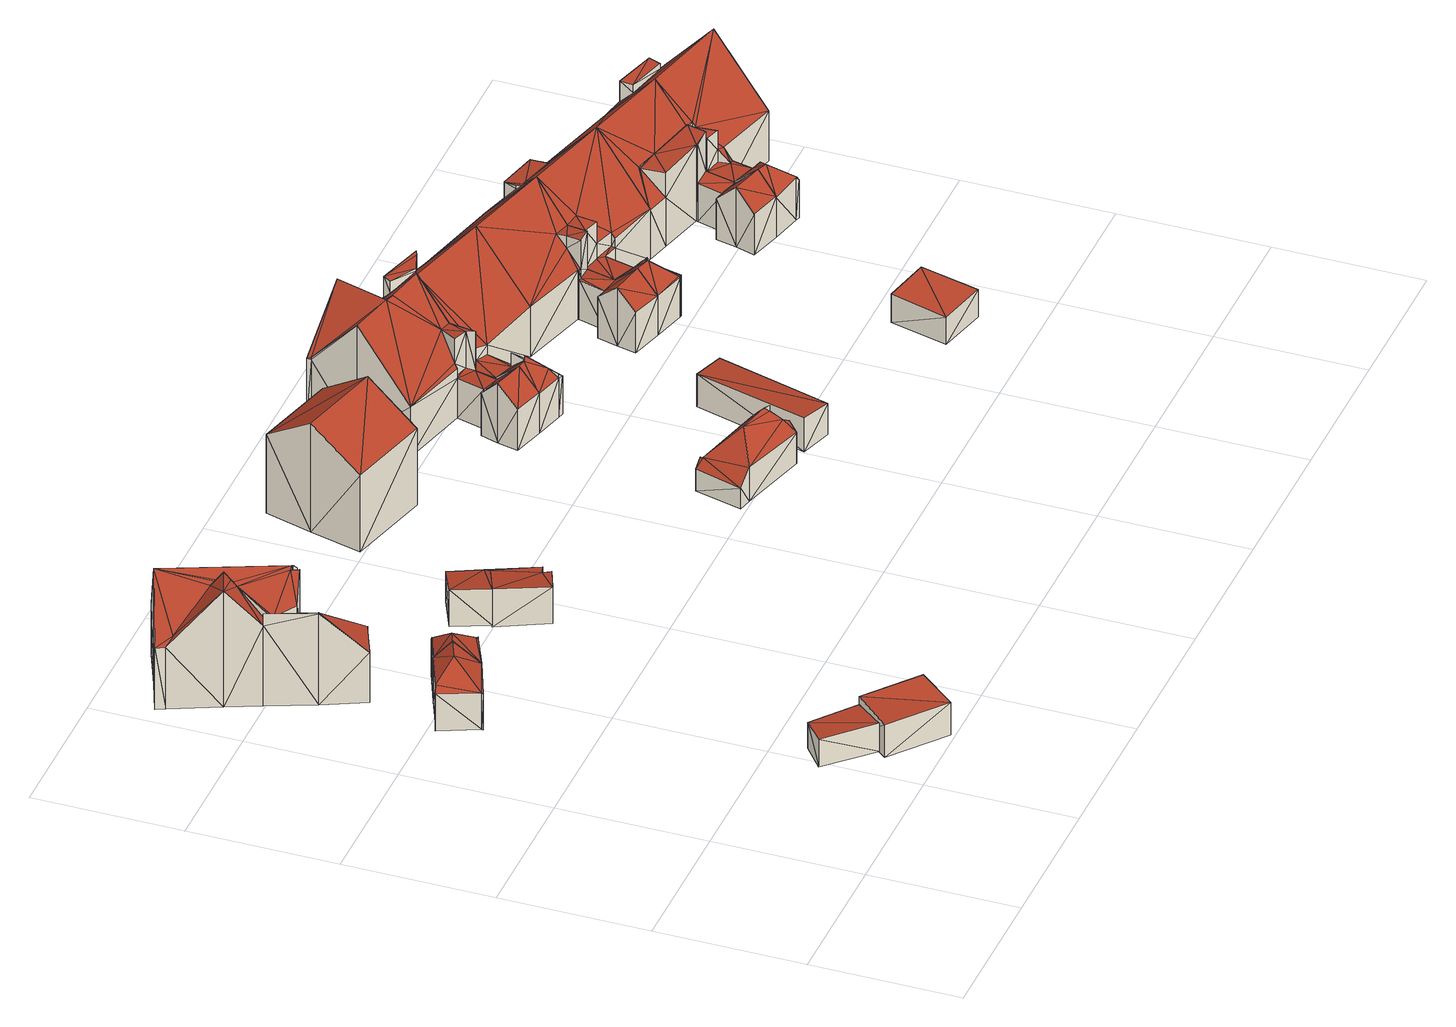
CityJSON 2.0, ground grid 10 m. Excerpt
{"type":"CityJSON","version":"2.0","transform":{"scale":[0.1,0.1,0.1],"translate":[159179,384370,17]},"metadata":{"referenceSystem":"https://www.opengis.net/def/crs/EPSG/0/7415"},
"CityObjects":{
"building1":{"type":"Building","attributes":{"oorspronkelijk_bouwjaar":1928,"status":"Pand in gebruik","geconstateerd":false,"h_maaiveld":18.36,"dak_type":"multiple horizontal","pw_datum":"2016-12-01","pw_actueel":"yes","pw_bron":"ahn3","reconstructie_methode":"tudelft3d-geoflow","versie_methode":"v21.03.1","kas_warenhuis":false,"ondergronds_type":"above ground","lod11_replace":false,"reconstruction_skipped":false},"geometry":[{"type":"Solid","lod":"2.2","boundaries":[[[[0,1,2]],[[3,0,2]],[[4,2,1]],[[5,4,1]],[[6,0,7]],[[7,0,3]],[[5,1,0]],[[6,5,0]],[[7,3,4]],[[4,3,2]],[[7,4,6]],[[6,4,5]]]],"semantics":{"surfaces":[{"type":"GroundSurface"},{"type":"WallSurface"},{"type":"RoofSurface"}],"values":[[0,0,1,1,1,1,1,1,1,1,2,2]]}}]},
"building2":{"type":"Building","attributes":{"oorspronkelijk_bouwjaar":1928,"status":"Pand in gebruik","geconstateerd":false,"h_maaiveld":18.39,"dak_type":"single horizontal","pw_datum":"2016-12-01","pw_actueel":"yes","pw_bron":"ahn3","reconstructie_methode":"tudelft3d-geoflow","versie_methode":"v21.03.1","kas_warenhuis":false,"ondergronds_type":"above ground","lod11_replace":false,"reconstruction_skipped":false},"geometry":[{"type":"Solid","lod":"2.2","boundaries":[[[[8,3,9]],[[9,3,10]],[[11,3,12]],[[12,3,8]],[[13,9,10]],[[14,13,10]],[[14,10,3]],[[11,14,3]],[[12,8,13]],[[13,8,9]],[[12,13,11]],[[11,13,14]]]],"semantics":{"surfaces":[{"type":"GroundSurface"},{"type":"WallSurface"},{"type":"RoofSurface"}],"values":[[0,0,1,1,1,1,1,1,1,1,2,2]]}}]},
"building3":{"type":"Building","attributes":{"oorspronkelijk_bouwjaar":1951,"status":"Pand in gebruik","geconstateerd":false,"h_maaiveld":18.32,"dak_type":"slanted","pw_datum":"2016-12-01","pw_actueel":"yes","pw_bron":"ahn3","reconstructie_methode":"tudelft3d-geoflow","versie_methode":"v21.03.1","kas_warenhuis":false,"ondergronds_type":"above ground","lod11_replace":false,"reconstruction_skipped":false},"geometry":[{"type":"Solid","lod":"2.2","boundaries":[[[[15,16,17]],[[18,16,19]],[[18,17,16]],[[20,17,18]],[[21,17,20]],[[22,16,23]],[[23,16,15]],[[24,17,25]],[[25,17,21]],[[26,20,18]],[[27,26,18]],[[23,15,17]],[[24,23,17]],[[28,19,22]],[[22,19,16]],[[25,21,20]],[[26,25,20]],[[27,18,28]],[[28,18,19]],[[25,26,24]],[[24,26,29]],[[29,26,27]],[[24,29,22]],[[23,24,22]],[[22,29,28]],[[28,29,27]]]],"semantics":{"surfaces":[{"type":"GroundSurface"},{"type":"WallSurface"},{"type":"RoofSurface"}],"values":[[0,0,0,0,0,1,1,1,1,1,1,1,1,1,1,1,1,1,1,2,2,2,2,2,2,2]]}}]},
"building4":{"type":"Building","attributes":{"oorspronkelijk_bouwjaar":1928,"status":"Pand in gebruik","geconstateerd":false,"h_maaiveld":18.28,"dak_type":"slanted","pw_datum":"2016-12-01","pw_actueel":"yes","pw_bron":"ahn3","reconstructie_methode":"tudelft3d-geoflow","versie_methode":"v21.03.1","kas_warenhuis":false,"ondergronds_type":"above ground","lod11_replace":false,"reconstruction_skipped":false},"geometry":[{"type":"Solid","lod":"2.2","boundaries":[[[[30,31,32]],[[33,34,35]],[[32,31,36]],[[37,38,39]],[[40,30,32]],[[32,41,42]],[[40,32,42]],[[41,43,42]],[[39,38,44]],[[38,45,44]],[[39,44,41]],[[40,42,34]],[[44,43,41]],[[42,35,34]],[[46,44,47]],[[47,44,45]],[[48,41,49]],[[49,41,32]],[[49,32,50]],[[50,32,36]],[[51,34,52]],[[52,34,33]],[[53,54,46]],[[55,53,46]],[[44,54,43]],[[46,54,44]],[[56,42,54]],[[54,42,43]],[[56,57,42]],[[42,57,35]],[[52,33,35]],[[57,52,35]],[[58,38,59]],[[59,38,37]],[[60,61,62]],[[63,64,48]],[[48,64,41]],[[41,64,39]],[[50,36,65]],[[65,36,31]],[[66,67,68]],[[69,66,68]],[[59,37,39]],[[64,59,39]],[[70,71,72]],[[73,61,72]],[[47,45,38]],[[58,47,38]],[[74,40,34]],[[51,74,34]],[[75,76,63]],[[63,76,64]],[[77,78,76]],[[75,77,76]],[[65,31,30]],[[79,65,30]],[[79,30,40]],[[74,79,40]],[[80,81,82]],[[71,70,81]],[[80,71,81]],[[83,84,78]],[[77,83,78]],[[69,68,83]],[[83,68,84]],[[60,62,67]],[[66,60,67]],[[61,73,54]],[[53,61,54]],[[55,46,85]],[[56,80,82]],[[57,56,86]],[[86,56,82]],[[58,85,47]],[[47,85,46]],[[59,64,58]],[[68,76,84]],[[68,64,76]],[[76,78,84]],[[58,64,68]],[[58,68,67]],[[55,85,61]],[[67,62,61]],[[55,61,53]],[[58,67,85]],[[85,67,61]],[[54,73,72]],[[56,72,71]],[[56,54,72]],[[56,71,80]],[[50,65,49]],[[51,77,48]],[[63,48,75]],[[48,49,51]],[[75,48,77]],[[49,74,51]],[[65,79,49]],[[79,74,49]],[[83,66,69]],[[60,66,83]],[[51,86,82]],[[57,86,52]],[[61,60,72]],[[86,51,52]],[[51,82,81]],[[51,70,77]],[[51,81,70]],[[77,72,83]],[[77,70,72]],[[72,60,83]]]],"semantics":{"surfaces":[{"type":"GroundSurface"},{"type":"WallSurface"},{"type":"RoofSurface"}],"values":[[0,0,0,0,0,0,0,0,0,0,0,0,0,0,1,1,1,1,1,1,1,1,1,1,1,1,1,1,1,1,1,1,1,1,1,1,1,1,1,1,1,1,1,1,1,1,1,1,1,1,1,1,1,1,1,1,1,1,1,1,1,1,1,1,1,1,1,1,1,1,2,2,2,2,2,2,2,2,2,2,2,2,2,2,2,2,2,2,2,2,2,2,2,2,2,2,2,2,2,2,2,2,2,2,2,2,2,2,2,2]]}}]},
"building5":{"type":"Building","attributes":{"oorspronkelijk_bouwjaar":1951,"status":"Pand in gebruik","geconstateerd":false,"h_maaiveld":18.3,"dak_type":"slanted","pw_datum":"2016-12-01","pw_actueel":"yes","pw_bron":"ahn3","reconstructie_methode":"tudelft3d-geoflow","versie_methode":"v21.03.1","kas_warenhuis":false,"ondergronds_type":"above ground","lod11_replace":false,"reconstruction_skipped":false},"geometry":[{"type":"Solid","lod":"2.2","boundaries":[[[[19,87,18]],[[88,87,89]],[[90,88,89]],[[18,87,88]],[[18,88,20]],[[26,20,91]],[[91,20,88]],[[92,91,93]],[[93,88,90]],[[93,91,88]],[[94,87,95]],[[95,87,19]],[[91,92,96]],[[97,18,26]],[[26,18,20]],[[98,89,87]],[[94,98,87]],[[95,19,18]],[[97,95,18]],[[93,90,98]],[[98,90,89]],[[97,99,95]],[[95,100,94]],[[95,99,100]],[[93,98,96]],[[92,93,96]],[[100,98,94]],[[96,98,100]],[[99,96,100]],[[91,96,26]],[[26,99,97]],[[26,96,99]]]],"semantics":{"surfaces":[{"type":"GroundSurface"},{"type":"WallSurface"},{"type":"RoofSurface"}],"values":[[0,0,0,0,0,1,1,1,1,1,1,1,1,1,1,1,1,1,1,1,1,2,2,2,2,2,2,2,2,2,2,2]]}}]},
"building6":{"type":"Building","attributes":{"oorspronkelijk_bouwjaar":1951,"status":"Pand in gebruik","geconstateerd":false,"h_maaiveld":18.25,"dak_type":"single horizontal","pw_datum":"2016-12-01","pw_actueel":"yes","pw_bron":"ahn3","reconstructie_methode":"tudelft3d-geoflow","versie_methode":"v21.03.1","kas_warenhuis":false,"ondergronds_type":"above ground","lod11_replace":false,"reconstruction_skipped":false},"geometry":[{"type":"Solid","lod":"2.2","boundaries":[[[[101,102,103]],[[104,101,103]],[[103,102,105]],[[106,104,107]],[[107,104,103]],[[108,102,101]],[[109,108,101]],[[107,103,110]],[[110,103,105]],[[110,105,102]],[[108,110,102]],[[109,101,106]],[[106,101,104]],[[109,106,107]],[[108,107,110]],[[108,109,107]]]],"semantics":{"surfaces":[{"type":"GroundSurface"},{"type":"WallSurface"},{"type":"RoofSurface"}],"values":[[0,0,0,1,1,1,1,1,1,1,1,1,1,2,2,2]]}}]},
"building7":{"type":"Building","attributes":{"oorspronkelijk_bouwjaar":1930,"status":"Pand in gebruik","geconstateerd":false,"h_maaiveld":18.25,"dak_type":"single horizontal","pw_datum":"2016-12-01","pw_actueel":"yes","pw_bron":"ahn3","reconstructie_methode":"tudelft3d-geoflow","versie_methode":"v21.03.1","kas_warenhuis":false,"ondergronds_type":"above ground","lod11_replace":false,"reconstruction_skipped":false},"geometry":[{"type":"Solid","lod":"2.2","boundaries":[[[[111,112,113]],[[113,112,114]],[[111,115,116]],[[112,111,116]],[[117,115,111]],[[107,114,112]],[[106,107,112]],[[118,115,119]],[[119,115,117]],[[106,112,116]],[[109,106,116]],[[119,117,111]],[[120,119,111]],[[120,111,121]],[[121,111,113]],[[109,116,118]],[[118,116,115]],[[121,113,114]],[[107,121,114]],[[119,120,118]],[[106,120,121]],[[107,106,121]],[[106,109,120]],[[109,118,120]]]],"semantics":{"surfaces":[{"type":"GroundSurface"},{"type":"WallSurface"},{"type":"RoofSurface"}],"values":[[0,0,0,0,0,1,1,1,1,1,1,1,1,1,1,1,1,1,1,2,2,2,2,2]]}}]},
"building8":{"type":"Building","attributes":{"oorspronkelijk_bouwjaar":1951,"status":"Pand in gebruik","geconstateerd":false,"h_maaiveld":18.22,"dak_type":"slanted","pw_datum":"2016-12-01","pw_actueel":"yes","pw_bron":"ahn3","reconstructie_methode":"tudelft3d-geoflow","versie_methode":"v21.03.1","kas_warenhuis":false,"ondergronds_type":"above ground","lod11_replace":false,"reconstruction_skipped":false},"geometry":[{"type":"Solid","lod":"2.2","boundaries":[[[[122,123,124]],[[125,126,127]],[[127,126,123]],[[126,124,123]],[[128,124,126]],[[129,128,126]],[[130,122,128]],[[128,122,124]],[[131,123,130]],[[130,123,122]],[[132,125,127]],[[133,132,127]],[[133,127,123]],[[131,133,123]],[[129,126,132]],[[132,126,125]],[[129,131,130]],[[128,129,130]],[[129,132,133]],[[131,129,133]]]],"semantics":{"surfaces":[{"type":"GroundSurface"},{"type":"WallSurface"},{"type":"RoofSurface"}],"values":[[0,0,0,0,1,1,1,1,1,1,1,1,1,1,1,1,2,2,2,2]]}}]},
"building9":{"type":"Building","attributes":{"oorspronkelijk_bouwjaar":1951,"status":"Pand in gebruik","geconstateerd":false,"h_maaiveld":18.21,"dak_type":"slanted","pw_datum":"2016-12-01","pw_actueel":"yes","pw_bron":"ahn3","reconstructie_methode":"tudelft3d-geoflow","versie_methode":"v21.03.1","kas_warenhuis":false,"ondergronds_type":"above ground","lod11_replace":false,"reconstruction_skipped":false},"geometry":[{"type":"Solid","lod":"2.2","boundaries":[[[[134,135,136]],[[137,135,134]],[[138,134,139]],[[140,138,139]],[[141,137,138]],[[138,137,134]],[[142,141,143]],[[143,141,138]],[[144,139,134]],[[145,144,134]],[[146,143,147]],[[147,138,140]],[[147,143,138]],[[148,135,149]],[[149,135,137]],[[149,137,142]],[[142,137,141]],[[150,151,152]],[[151,150,153]],[[154,136,135]],[[155,154,148]],[[148,154,135]],[[147,140,144]],[[144,140,139]],[[143,146,156]],[[155,148,157]],[[145,134,154]],[[154,134,136]],[[145,158,156]],[[147,156,146]],[[144,145,156]],[[144,156,147]],[[152,158,150]],[[157,158,145]],[[154,157,145]],[[150,158,157]],[[157,154,155]],[[158,152,153]],[[156,158,153]],[[153,152,151]],[[149,142,153]],[[142,156,153]],[[143,156,142]],[[153,148,149]],[[150,157,153]],[[153,157,148]]]],"semantics":{"surfaces":[{"type":"GroundSurface"},{"type":"WallSurface"},{"type":"RoofSurface"}],"values":[[0,0,0,0,0,0,1,1,1,1,1,1,1,1,1,1,1,1,1,1,1,1,1,1,1,1,1,1,2,2,2,2,2,2,2,2,2,2,2,2,2,2,2,2,2,2]]}}]},
"building10":{"type":"Building","attributes":{"oorspronkelijk_bouwjaar":1928,"status":"Pand in gebruik","geconstateerd":false,"h_maaiveld":18.05,"dak_type":"slanted","pw_datum":"2016-12-01","pw_actueel":"yes","pw_bron":"ahn3","reconstructie_methode":"tudelft3d-geoflow","versie_methode":"v21.03.1","kas_warenhuis":false,"ondergronds_type":"above ground","lod11_replace":false,"reconstruction_skipped":false},"geometry":[{"type":"Solid","lod":"2.2","boundaries":[[[[159,160,161]],[[160,162,163]],[[163,164,165]],[[166,159,161]],[[167,164,168]],[[164,169,168]],[[161,170,171]],[[171,172,173]],[[163,162,169]],[[164,163,169]],[[160,159,162]],[[166,161,173]],[[173,161,171]],[[174,172,171]],[[172,175,173]],[[172,174,176]],[[177,175,172]],[[178,160,163]],[[179,178,163]],[[180,164,181]],[[181,164,167]],[[182,177,172]],[[183,182,172]],[[184,171,185]],[[185,171,170]],[[186,166,173]],[[187,186,173]],[[188,189,190]],[[191,188,190]],[[192,193,194]],[[195,196,186]],[[186,196,166]],[[166,196,159]],[[197,176,192]],[[192,176,174]],[[198,199,200]],[[201,165,164]],[[180,201,164]],[[202,168,169]],[[203,202,169]],[[185,170,204]],[[205,185,204]],[[204,170,161]],[[187,173,206]],[[207,187,206]],[[206,173,175]],[[183,172,197]],[[197,172,176]],[[205,204,208]],[[209,205,208]],[[209,210,211]],[[212,213,196]],[[195,212,196]],[[181,167,202]],[[202,167,168]],[[203,169,214]],[[214,169,162]],[[214,162,159]],[[196,214,159]],[[193,192,184]],[[184,192,171]],[[171,192,174]],[[179,163,165]],[[201,179,165]],[[204,161,178]],[[178,161,160]],[[210,209,212]],[[212,209,213]],[[213,209,208]],[[191,190,199]],[[198,191,199]],[[206,175,177]],[[182,206,177]],[[207,206,189]],[[188,207,189]],[[203,180,181]],[[202,203,181]],[[191,207,188]],[[198,187,191]],[[191,187,207]],[[193,184,194]],[[194,184,200]],[[194,197,192]],[[200,183,194]],[[194,183,197]],[[190,189,183]],[[190,183,199]],[[182,189,206]],[[183,189,182]],[[200,199,183]],[[212,211,210]],[[195,186,212]],[[212,186,211]],[[186,187,211]],[[211,198,200]],[[211,187,198]],[[209,185,205]],[[185,200,184]],[[211,200,185]],[[209,211,185]],[[214,196,178]],[[178,196,204]],[[204,196,213]],[[208,204,213]],[[179,214,178]],[[180,179,201]],[[180,203,179]],[[179,203,214]]]],"semantics":{"surfaces":[{"type":"GroundSurface"},{"type":"WallSurface"},{"type":"RoofSurface"}],"values":[[0,0,0,0,0,0,0,0,0,0,0,0,0,0,0,0,0,1,1,1,1,1,1,1,1,1,1,1,1,1,1,1,1,1,1,1,1,1,1,1,1,1,1,1,1,1,1,1,1,1,1,1,1,1,1,1,1,1,1,1,1,1,1,1,1,1,1,1,1,1,1,1,1,1,1,2,2,2,2,2,2,2,2,2,2,2,2,2,2,2,2,2,2,2,2,2,2,2,2,2,2,2,2,2,2,2,2,2]]}}]},
"building11":{"type":"Building","attributes":{"oorspronkelijk_bouwjaar":1951,"status":"Pand in gebruik","geconstateerd":false,"h_maaiveld":18.2,"dak_type":"single horizontal","pw_datum":"2016-12-01","pw_actueel":"yes","pw_bron":"ahn3","reconstructie_methode":"tudelft3d-geoflow","versie_methode":"v21.03.1","kas_warenhuis":false,"ondergronds_type":"above ground","lod11_replace":false,"reconstruction_skipped":false},"geometry":[{"type":"Solid","lod":"2.2","boundaries":[[[[215,216,217]],[[218,215,217]],[[219,215,220]],[[220,215,218]],[[221,217,216]],[[222,221,216]],[[222,216,215]],[[219,222,215]],[[220,218,221]],[[221,218,217]],[[221,222,220]],[[220,222,219]]]],"semantics":{"surfaces":[{"type":"GroundSurface"},{"type":"WallSurface"},{"type":"RoofSurface"}],"values":[[0,0,1,1,1,1,1,1,1,1,2,2]]}}]},
"building12":{"type":"Building","attributes":{"oorspronkelijk_bouwjaar":1928,"status":"Pand in gebruik","geconstateerd":false,"h_maaiveld":18.03,"dak_type":"slanted","pw_datum":"2016-12-01","pw_actueel":"yes","pw_bron":"ahn3","reconstructie_methode":"tudelft3d-geoflow","versie_methode":"v21.03.1","kas_warenhuis":false,"ondergronds_type":"above ground","lod11_replace":false,"reconstruction_skipped":false},"geometry":[{"type":"Solid","lod":"2.2","boundaries":[[[[223,224,225]],[[226,227,228]],[[169,228,168]],[[229,226,228]],[[229,228,169]],[[229,169,230]],[[231,232,230]],[[225,232,173]],[[233,173,177]],[[223,225,233]],[[225,173,233]],[[225,234,232]],[[173,232,231]],[[230,232,235]],[[230,235,229]],[[236,168,237]],[[237,168,228]],[[238,229,239]],[[240,238,239]],[[239,229,235]],[[182,177,173]],[[241,182,173]],[[242,227,243]],[[243,227,226]],[[244,245,246]],[[247,244,246]],[[240,239,245]],[[244,240,245]],[[248,234,225]],[[249,248,225]],[[203,169,236]],[[236,169,168]],[[239,235,232]],[[250,239,232]],[[241,173,251]],[[251,173,252]],[[252,173,231]],[[247,246,253]],[[254,247,253]],[[237,255,256]],[[257,230,169]],[[203,257,169]],[[243,226,229]],[[238,243,229]],[[255,237,242]],[[242,228,227]],[[242,237,228]],[[258,224,259]],[[259,224,223]],[[260,261,262]],[[263,260,262]],[[264,265,266]],[[266,265,267]],[[263,262,265]],[[264,263,265]],[[268,259,260]],[[260,259,261]],[[233,261,223]],[[261,259,223]],[[266,267,268]],[[268,267,259]],[[249,225,258]],[[258,225,224]],[[269,270,271]],[[271,270,250]],[[271,250,232]],[[271,232,234]],[[248,271,234]],[[254,253,272]],[[252,231,257]],[[257,231,230]],[[251,252,270]],[[269,251,270]],[[261,233,182]],[[182,233,177]],[[237,256,236]],[[236,256,272]],[[272,256,254]],[[236,272,203]],[[270,252,257]],[[250,270,245]],[[245,270,257]],[[250,245,239]],[[269,241,251]],[[248,249,271]],[[271,249,241]],[[269,271,241]],[[255,242,256]],[[247,243,238]],[[256,242,243]],[[247,238,244]],[[238,240,244]],[[256,243,247]],[[256,247,254]],[[272,253,203]],[[257,253,246]],[[245,257,246]],[[203,253,257]],[[263,264,260]],[[260,266,268]],[[260,264,266]],[[267,258,259]],[[241,265,262]],[[265,249,267]],[[267,249,258]],[[241,249,265]],[[182,262,261]],[[241,262,182]]]],"semantics":{"surfaces":[{"type":"GroundSurface"},{"type":"WallSurface"},{"type":"RoofSurface"}],"values":[[0,0,0,0,0,0,0,0,0,0,0,0,0,0,0,1,1,1,1,1,1,1,1,1,1,1,1,1,1,1,1,1,1,1,1,1,1,1,1,1,1,1,1,1,1,1,1,1,1,1,1,1,1,1,1,1,1,1,1,1,1,1,1,1,1,1,1,1,1,1,1,1,1,1,1,2,2,2,2,2,2,2,2,2,2,2,2,2,2,2,2,2,2,2,2,2,2,2,2,2,2,2,2,2,2,2,2,2]]}}]},
"building13":{"type":"Building","attributes":{"oorspronkelijk_bouwjaar":1928,"status":"Pand in gebruik","geconstateerd":false,"h_maaiveld":18.02,"dak_type":"slanted","pw_datum":"2016-12-01","pw_actueel":"yes","pw_bron":"ahn3","reconstructie_methode":"tudelft3d-geoflow","versie_methode":"v21.03.1","kas_warenhuis":false,"ondergronds_type":"above ground","lod11_replace":false,"reconstruction_skipped":false},"geometry":[{"type":"Solid","lod":"2.2","boundaries":[[[[273,274,275]],[[276,275,277]],[[273,275,278]],[[278,275,276]],[[276,279,280]],[[281,282,280]],[[283,282,281]],[[278,276,280]],[[280,279,281]],[[284,282,283]],[[284,283,285]],[[283,234,225]],[[283,225,285]],[[225,224,286]],[[225,286,285]],[[287,277,275]],[[288,287,275]],[[288,275,289]],[[289,275,274]],[[290,278,291]],[[291,278,280]],[[292,293,294]],[[294,293,284]],[[284,293,282]],[[294,284,285]],[[295,294,285]],[[289,274,296]],[[296,274,273]],[[258,224,225]],[[249,258,225]],[[291,280,293]],[[293,280,282]],[[296,273,278]],[[290,296,278]],[[297,281,279]],[[298,297,279]],[[299,300,301]],[[301,300,302]],[[300,299,303]],[[304,283,297]],[[305,304,297]],[[297,283,281]],[[305,297,306]],[[302,305,306]],[[301,302,292]],[[292,302,293]],[[293,302,306]],[[307,286,224]],[[258,307,224]],[[248,234,304]],[[304,234,283]],[[249,225,248]],[[248,225,234]],[[295,285,307]],[[307,285,286]],[[308,276,287]],[[287,276,277]],[[298,279,276]],[[308,298,276]],[[296,290,288]],[[289,296,288]],[[295,307,258]],[[249,295,258]],[[308,287,288]],[[308,288,290]],[[308,290,291]],[[298,308,291]],[[291,293,306]],[[298,306,297]],[[298,291,306]],[[301,292,299]],[[299,294,303]],[[299,292,294]],[[295,249,303]],[[294,295,303]],[[300,303,248]],[[302,304,305]],[[300,248,304]],[[302,300,304]],[[303,249,248]]]],"semantics":{"surfaces":[{"type":"GroundSurface"},{"type":"WallSurface"},{"type":"RoofSurface"}],"values":[[0,0,0,0,0,0,0,0,0,0,0,0,0,0,0,1,1,1,1,1,1,1,1,1,1,1,1,1,1,1,1,1,1,1,1,1,1,1,1,1,1,1,1,1,1,1,1,1,1,1,1,1,1,1,1,1,1,1,1,2,2,2,2,2,2,2,2,2,2,2,2,2,2,2,2,2,2,2,2,2]]}}]},
"building14":{"type":"Building","attributes":{"oorspronkelijk_bouwjaar":1951,"status":"Pand in gebruik","geconstateerd":false,"h_maaiveld":18.19,"dak_type":"single horizontal","pw_datum":"2016-12-01","pw_actueel":"yes","pw_bron":"ahn3","reconstructie_methode":"tudelft3d-geoflow","versie_methode":"v21.03.1","kas_warenhuis":false,"ondergronds_type":"above ground","lod11_replace":false,"reconstruction_skipped":false},"geometry":[{"type":"Solid","lod":"2.2","boundaries":[[[[309,310,311]],[[312,309,311]],[[313,311,314]],[[314,311,310]],[[315,309,312]],[[316,315,312]],[[314,310,315]],[[315,310,309]],[[316,312,311]],[[313,316,311]],[[315,316,314]],[[314,316,313]]]],"semantics":{"surfaces":[{"type":"GroundSurface"},{"type":"WallSurface"},{"type":"RoofSurface"}],"values":[[0,0,1,1,1,1,1,1,1,1,2,2]]}}]},
"building15":{"type":"Building","attributes":{"oorspronkelijk_bouwjaar":1928,"status":"Pand in gebruik","geconstateerd":false,"h_maaiveld":18.02,"dak_type":"slanted","pw_datum":"2016-12-01","pw_actueel":"yes","pw_bron":"ahn3","reconstructie_methode":"tudelft3d-geoflow","versie_methode":"v21.03.1","kas_warenhuis":false,"ondergronds_type":"above ground","lod11_replace":false,"reconstruction_skipped":false},"geometry":[{"type":"Solid","lod":"2.2","boundaries":[[[[317,318,319]],[[320,321,322]],[[317,323,278]],[[286,324,285]],[[317,319,325]],[[326,327,328]],[[323,325,329]],[[317,325,323]],[[278,323,273]],[[320,317,278]],[[330,317,320]],[[326,322,284]],[[324,327,285]],[[324,331,327]],[[285,327,326]],[[332,327,331]],[[326,284,285]],[[322,330,320]],[[284,322,321]],[[296,273,333]],[[333,273,323]],[[334,327,335]],[[335,327,332]],[[336,320,278]],[[290,336,278]],[[337,329,338]],[[338,329,325]],[[339,284,321]],[[340,294,339]],[[339,294,284]],[[341,330,342]],[[342,330,322]],[[333,343,344]],[[345,318,317]],[[346,345,317]],[[347,328,327]],[[334,347,327]],[[335,332,348]],[[348,332,331]],[[342,322,326]],[[349,342,326]],[[350,351,352]],[[352,351,349]],[[348,353,354]],[[355,356,354]],[[357,344,358]],[[343,333,337]],[[337,333,329]],[[329,333,323]],[[352,349,347]],[[347,349,328]],[[328,349,326]],[[353,348,359]],[[359,348,360]],[[324,360,331]],[[360,348,331]],[[356,355,361]],[[361,355,362]],[[361,362,363]],[[364,365,363]],[[307,286,285]],[[295,307,285]],[[360,324,307]],[[307,324,286]],[[359,360,365]],[[364,359,365]],[[346,317,341]],[[341,317,330]],[[366,325,367]],[[367,325,319]],[[357,358,368]],[[368,358,369]],[[367,319,345]],[[345,319,318]],[[290,278,296]],[[296,278,273]],[[368,369,370]],[[370,369,338]],[[370,338,366]],[[366,338,325]],[[295,285,294]],[[294,285,284]],[[371,339,372]],[[373,340,371]],[[371,340,339]],[[373,371,374]],[[339,321,320]],[[336,339,320]],[[371,372,351]],[[350,371,351]],[[343,337,344]],[[344,337,338]],[[344,338,369]],[[358,344,369]],[[336,341,342]],[[351,342,349]],[[372,336,342]],[[339,336,372]],[[372,342,351]],[[357,290,296]],[[344,357,296]],[[344,296,333]],[[335,348,354]],[[334,335,356]],[[356,335,354]],[[334,356,361]],[[295,361,363]],[[307,295,365]],[[295,363,365]],[[365,360,307]],[[334,361,295]],[[340,373,374]],[[294,340,374]],[[350,334,374]],[[294,374,295]],[[347,334,350]],[[350,374,371]],[[347,350,352]],[[334,295,374]],[[359,364,363]],[[353,359,362]],[[362,359,363]],[[353,362,354]],[[354,362,355]],[[357,368,290]],[[366,367,370]],[[370,367,368]],[[367,345,346]],[[367,346,368]],[[346,336,368]],[[341,336,346]],[[336,290,368]]]],"semantics":{"surfaces":[{"type":"GroundSurface"},{"type":"WallSurface"},{"type":"RoofSurface"}],"values":[[0,0,0,0,0,0,0,0,0,0,0,0,0,0,0,0,0,0,0,1,1,1,1,1,1,1,1,1,1,1,1,1,1,1,1,1,1,1,1,1,1,1,1,1,1,1,1,1,1,1,1,1,1,1,1,1,1,1,1,1,1,1,1,1,1,1,1,1,1,1,1,1,1,1,1,1,1,1,1,1,1,1,1,1,1,1,1,1,1,1,2,2,2,2,2,2,2,2,2,2,2,2,2,2,2,2,2,2,2,2,2,2,2,2,2,2,2,2,2,2,2,2,2,2,2,2,2,2,2,2,2,2]]}}]},
"building16":{"type":"Building","attributes":{"oorspronkelijk_bouwjaar":1928,"status":"Pand in gebruik","geconstateerd":false,"h_maaiveld":17.98,"dak_type":"slanted","pw_datum":"2016-12-01","pw_actueel":"yes","pw_bron":"ahn3","reconstructie_methode":"tudelft3d-geoflow","versie_methode":"v21.03.1","kas_warenhuis":false,"ondergronds_type":"above ground","lod11_replace":false,"reconstruction_skipped":false},"geometry":[{"type":"Solid","lod":"2.2","boundaries":[[[[375,376,377]],[[378,377,379]],[[380,375,377]],[[381,382,383]],[[380,377,378]],[[384,378,385]],[[386,384,387]],[[381,386,382]],[[388,381,383]],[[327,383,328]],[[388,383,327]],[[389,388,332]],[[388,327,332]],[[387,384,385]],[[382,386,387]],[[384,380,378]],[[390,385,378]],[[391,390,378]],[[392,377,393]],[[393,377,376]],[[393,376,394]],[[394,376,375]],[[395,328,383]],[[396,395,383]],[[397,389,335]],[[335,389,332]],[[334,327,395]],[[395,327,328]],[[398,382,387]],[[399,400,398]],[[398,400,382]],[[401,402,403]],[[404,401,403]],[[381,402,386]],[[403,402,381]],[[405,406,407]],[[404,403,407]],[[396,408,409]],[[406,405,409]],[[408,396,400]],[[400,396,382]],[[382,396,383]],[[410,388,397]],[[397,388,389]],[[411,380,412]],[[412,380,384]],[[335,332,327]],[[334,335,327]],[[413,379,377]],[[392,413,377]],[[412,384,386]],[[402,412,386]],[[403,381,388]],[[410,403,388]],[[391,378,413]],[[413,378,379]],[[398,387,390]],[[390,387,385]],[[399,398,402]],[[401,399,402]],[[394,375,380]],[[411,394,380]],[[394,411,392]],[[393,394,392]],[[407,334,405]],[[407,410,334]],[[396,409,395]],[[409,405,395]],[[405,334,395]],[[403,410,407]],[[404,407,400]],[[409,407,406]],[[409,408,407]],[[408,400,407]],[[400,401,404]],[[399,401,400]],[[392,411,391]],[[413,392,391]],[[390,391,412]],[[391,411,412]],[[397,335,334]],[[410,397,334]],[[390,412,398]],[[398,412,402]]]],"semantics":{"surfaces":[{"type":"GroundSurface"},{"type":"WallSurface"},{"type":"RoofSurface"}],"values":[[0,0,0,0,0,0,0,0,0,0,0,0,0,0,0,0,1,1,1,1,1,1,1,1,1,1,1,1,1,1,1,1,1,1,1,1,1,1,1,1,1,1,1,1,1,1,1,1,1,1,1,1,1,1,1,1,1,1,1,1,1,1,2,2,2,2,2,2,2,2,2,2,2,2,2,2,2,2,2,2,2,2,2,2]]}}]},
"building17":{"type":"Building","attributes":{"oorspronkelijk_bouwjaar":1928,"status":"Pand in gebruik","geconstateerd":false,"h_maaiveld":17.98,"dak_type":"slanted","pw_datum":"2016-12-01","pw_actueel":"yes","pw_bron":"ahn3","reconstructie_methode":"tudelft3d-geoflow","versie_methode":"v21.03.1","kas_warenhuis":false,"ondergronds_type":"above ground","lod11_replace":false,"reconstruction_skipped":false},"geometry":[{"type":"Solid","lod":"2.2","boundaries":[[[[414,415,416]],[[417,418,419]],[[420,417,421]],[[421,417,419]],[[422,414,416]],[[423,424,425]],[[426,421,375]],[[420,421,426]],[[420,426,415]],[[422,416,427]],[[425,424,388]],[[428,388,389]],[[425,388,428]],[[424,422,388]],[[424,429,422]],[[388,422,427]],[[415,414,430]],[[415,430,420]],[[431,420,432]],[[432,420,430]],[[433,429,424]],[[434,433,424]],[[397,389,388]],[[410,397,388]],[[434,424,435]],[[435,424,423]],[[435,423,425]],[[436,435,425]],[[437,422,433]],[[433,422,429]],[[438,439,440]],[[440,439,441]],[[442,426,443]],[[443,426,375]],[[444,417,420]],[[431,444,420]],[[432,430,445]],[[445,430,414]],[[446,419,418]],[[447,446,418]],[[447,418,417]],[[444,447,417]],[[410,388,439]],[[438,410,439]],[[439,388,427]],[[448,436,449]],[[450,448,449]],[[428,436,425]],[[449,436,428]],[[445,414,422]],[[437,445,422]],[[451,452,453]],[[440,441,453]],[[450,449,454]],[[455,450,454]],[[456,457,448]],[[448,457,436]],[[455,454,457]],[[456,455,457]],[[439,427,458]],[[459,439,458]],[[458,427,416]],[[452,458,460]],[[451,459,452]],[[452,459,458]],[[449,428,389]],[[397,449,389]],[[446,421,419]],[[446,461,421]],[[452,460,462]],[[443,375,421]],[[461,443,421]],[[458,416,415]],[[463,458,415]],[[463,415,426]],[[442,463,426]],[[461,446,464]],[[464,447,444]],[[464,446,447]],[[464,444,465]],[[459,451,453]],[[439,453,441]],[[439,459,453]],[[443,465,442]],[[461,464,443]],[[443,464,465]],[[455,456,448]],[[450,455,448]],[[410,434,454]],[[436,457,435]],[[397,454,449]],[[434,457,454]],[[410,454,397]],[[434,435,457]],[[462,460,458]],[[462,458,463]],[[462,463,432]],[[445,462,432]],[[452,462,437]],[[437,462,445]],[[437,433,453]],[[452,437,453]],[[433,434,453]],[[434,410,440]],[[410,438,440]],[[434,440,453]],[[442,465,463]],[[463,431,432]],[[463,465,431]],[[431,465,444]]]],"semantics":{"surfaces":[{"type":"GroundSurface"},{"type":"WallSurface"},{"type":"RoofSurface"}],"values":[[0,0,0,0,0,0,0,0,0,0,0,0,0,0,0,0,0,0,1,1,1,1,1,1,1,1,1,1,1,1,1,1,1,1,1,1,1,1,1,1,1,1,1,1,1,1,1,1,1,1,1,1,1,1,1,1,1,1,1,1,1,1,1,1,1,1,1,1,1,1,1,1,1,1,1,1,2,2,2,2,2,2,2,2,2,2,2,2,2,2,2,2,2,2,2,2,2,2,2,2,2,2,2,2,2,2,2,2,2,2]]}}]}
},
"vertices":[
[119,35,14],[91,64,14],[107,77,14],[134,54,14],[107,77,33],[91,64,34],[119,35,35],[134,54,34],
[114,30,14],[150,1,14],[170,26,14],[134,54,40],[114,30,38],[150,1,38],[170,26,39],
[47,294,13],[51,295,13],[58,268,13],[80,295,13],[76,306,13],[87,279,13],[58,267,13],[51,295,44],[47,294,40],[58,268,40],[58,267,39],[87,279,40],[80,295,57],[76,306,45],[67,289,56],
[63,482,13],[97,403,13],[91,402,13],[9,460,13],[34,470,13],[12,454,13],[91,401,13],[87,352,13],[86,352,13],[70,391,13],[62,482,13],[69,393,13],[26,422,13],[35,400,13],[48,369,13],[61,341,13],[48,369,80],[61,341,50],[69,393,94],[91,402,58],[91,401,58],[34,470,98],[9,460,58],[35,400,81],[35,400,72],[48,369,81],[26,422,98],[12,454,58],[86,352,50],[87,352,49],[45,397,73],[45,398,72],[45,397,72],[70,391,94],[70,391,49],[97,403,49],[54,385,78],[54,385,68],[66,388,54],[66,388,96],[47,425,90],[47,425,92],[47,421,88],[45,398,65],[62,482,51],[66,392,98],[66,392,53],[66,393,98],[66,393,53],[63,482,50],[45,429,98],[45,429,90],[41,436,89],[64,393,96],[64,393,54],[49,369,80],[17,451,64],
[95,314,13],[111,290,13],[102,317,13],[113,291,13],[111,290,39],[111,290,41],[113,291,38],[95,314,45],[76,306,44],[110,291,41],[80,295,56],[102,317,38],[89,299,56],[94,313,46],
[162,300,13],[152,324,13],[186,314,13],[185,310,13],[176,335,13],[185,310,36],[186,314,35],[152,324,40],[162,300,40],[176,335,35],
[194,280,12],[185,310,12],[201,282,12],[186,314,12],[178,267,12],[162,300,12],[197,275,12],[178,267,39],[197,275,36],[194,280,36],[201,282,35],
[208,402,12],[217,437,12],[266,387,12],[283,454,12],[275,422,12],[226,469,12],[266,387,68],[275,422,92],[208,402,68],[217,437,92],[283,454,70],[226,469,70],
[339,201,12],[387,193,12],[386,188,12],[393,215,12],[343,234,12],[330,203,12],[338,235,12],[394,220,12],[394,220,33],[343,234,31],[330,203,27],[339,201,37],[343,234,34],[338,235,28],[387,193,39],[393,215,39],[380,203,51],[380,203,55],[379,206,53],[387,211,45],[386,188,35],[387,193,42],[343,232,34],[384,196,44],[357,211,53],
[375,390,10],[357,378,10],[362,397,10],[371,375,10],[357,375,10],[346,365,10],[350,377,10],[380,409,10],[343,351,10],[364,345,10],[367,359,10],[314,409,10],[324,447,10],[364,475,10],[386,432,10],[333,480,10],[393,458,10],[333,483,10],[395,467,10],[357,378,39],[357,375,41],[346,365,54],[343,351,40],[395,467,50],[364,475,92],[324,447,91],[314,409,47],[380,409,65],[386,432,92],[381,457,65],[381,457,64],[377,455,68],[377,455,69],[333,480,52],[333,480,53],[334,480,53],[375,390,67],[375,390,38],[333,483,52],[361,438,91],[361,438,83],[355,440,91],[350,377,41],[364,345,40],[367,359,54],[362,397,39],[362,397,46],[393,458,50],[393,458,61],[363,399,39],[363,399,49],[363,399,67],[372,411,65],[374,396,66],[374,396,39],[371,375,38],
[399,188,12],[421,265,12],[444,259,12],[421,181,12],[399,188,37],[421,181,35],[444,259,34],[421,265,36],
[444,454,10],[456,451,10],[446,416,10],[395,366,10],[388,339,10],[384,340,10],[387,368,10],[372,376,10],[376,395,10],[392,389,10],[412,463,10],[437,378,10],[387,370,10],[364,345,39],[384,340,39],[387,368,47],[387,370,39],[387,370,47],[386,432,91],[388,339,38],[395,366,38],[385,371,49],[385,371,39],[384,362,47],[384,362,48],[437,378,47],[446,416,91],[392,389,39],[376,395,48],[376,395,38],[376,359,52],[376,359,56],[384,340,42],[383,346,45],[372,376,38],[456,451,50],[444,454,50],[412,463,65],[412,463,50],[410,458,55],[410,458,64],[428,448,64],[428,448,62],[440,452,65],[440,452,54],[444,454,65],[384,393,48],[384,393,39],[392,389,46],[373,358,54],
[485,314,10],[463,320,10],[466,333,10],[479,345,10],[470,347,10],[488,328,10],[479,346,10],[492,344,10],[484,364,10],[498,364,10],[484,365,10],[501,378,10],[507,400,10],[516,436,10],[470,347,40],[466,333,53],[463,320,40],[488,328,54],[492,344,39],[498,364,66],[498,364,38],[501,378,65],[507,400,91],[485,314,39],[484,364,39],[479,346,39],[489,374,66],[489,374,57],[486,364,67],[486,364,46],[490,381,65],[484,365,46],[484,364,45],[486,364,39],[516,436,50],[479,345,40],
[568,139,12],[534,147,12],[544,186,12],[577,179,12],[544,186,33],[534,147,32],[568,139,32],[577,179,33],
[508,337,10],[515,335,10],[514,333,10],[493,345,10],[498,365,10],[513,358,10],[508,308,10],[534,431,10],[515,332,10],[522,355,10],[568,384,10],[558,346,10],[509,308,10],[508,338,10],[560,424,10],[577,420,10],[508,308,39],[568,384,91],[577,420,50],[493,345,38],[509,308,40],[515,332,40],[498,365,38],[498,365,66],[508,338,39],[513,358,39],[508,308,40],[508,309,40],[515,335,40],[508,337,40],[558,346,47],[560,424,50],[522,355,40],[523,358,50],[523,358,40],[522,355,47],[560,424,63],[559,412,64],[559,411,64],[559,411,65],[498,325,54],[498,325,39],[534,431,62],[534,431,50],[535,418,64],[535,418,63],[533,419,63],[531,422,63],[531,422,61],[515,332,42],[514,333,42],[503,328,49],[503,328,39],[515,332,43],[509,362,50],[509,362,39],[509,362,66],[511,376,66],
[606,283,10],[584,289,10],[588,302,10],[600,314,10],[591,316,10],[610,296,10],[622,346,10],[605,334,10],[574,342,10],[614,312,10],[600,315,10],[619,333,10],[605,333,10],[628,369,10],[637,404,10],[600,315,38],[600,314,40],[588,302,54],[584,289,40],[606,283,40],[558,346,46],[574,342,46],[637,404,50],[605,333,38],[605,333,66],[605,334,66],[619,333,67],[619,333,38],[622,346,65],[622,346,67],[573,359,65],[573,359,64],[589,355,65],[574,342,64],[573,358,64],[628,369,91],[610,296,54],[614,312,38],[591,316,40],
[632,321,10],[614,313,10],[619,332,10],[635,304,10],[637,304,10],[630,277,10],[628,306,10],[627,278,10],[634,327,10],[698,389,10],[689,354,10],[682,393,10],[610,297,10],[622,347,10],[653,401,10],[679,315,10],[629,307,10],[628,306,41],[629,307,40],[679,315,47],[689,354,91],[698,389,50],[682,393,50],[634,327,47],[622,347,65],[622,347,62],[628,345,65],[628,345,62],[610,297,53],[606,283,39],[635,304,41],[632,321,40],[630,277,38],[637,304,38],[682,393,65],[653,401,50],[653,401,65],[629,329,62],[629,329,48],[628,343,62],[652,392,59],[652,392,65],[680,385,64],[680,385,60],[619,332,38],[619,332,62],[629,329,39],[627,278,41],[630,321,39],[614,313,38],[628,278,41],[618,294,53]
]}
